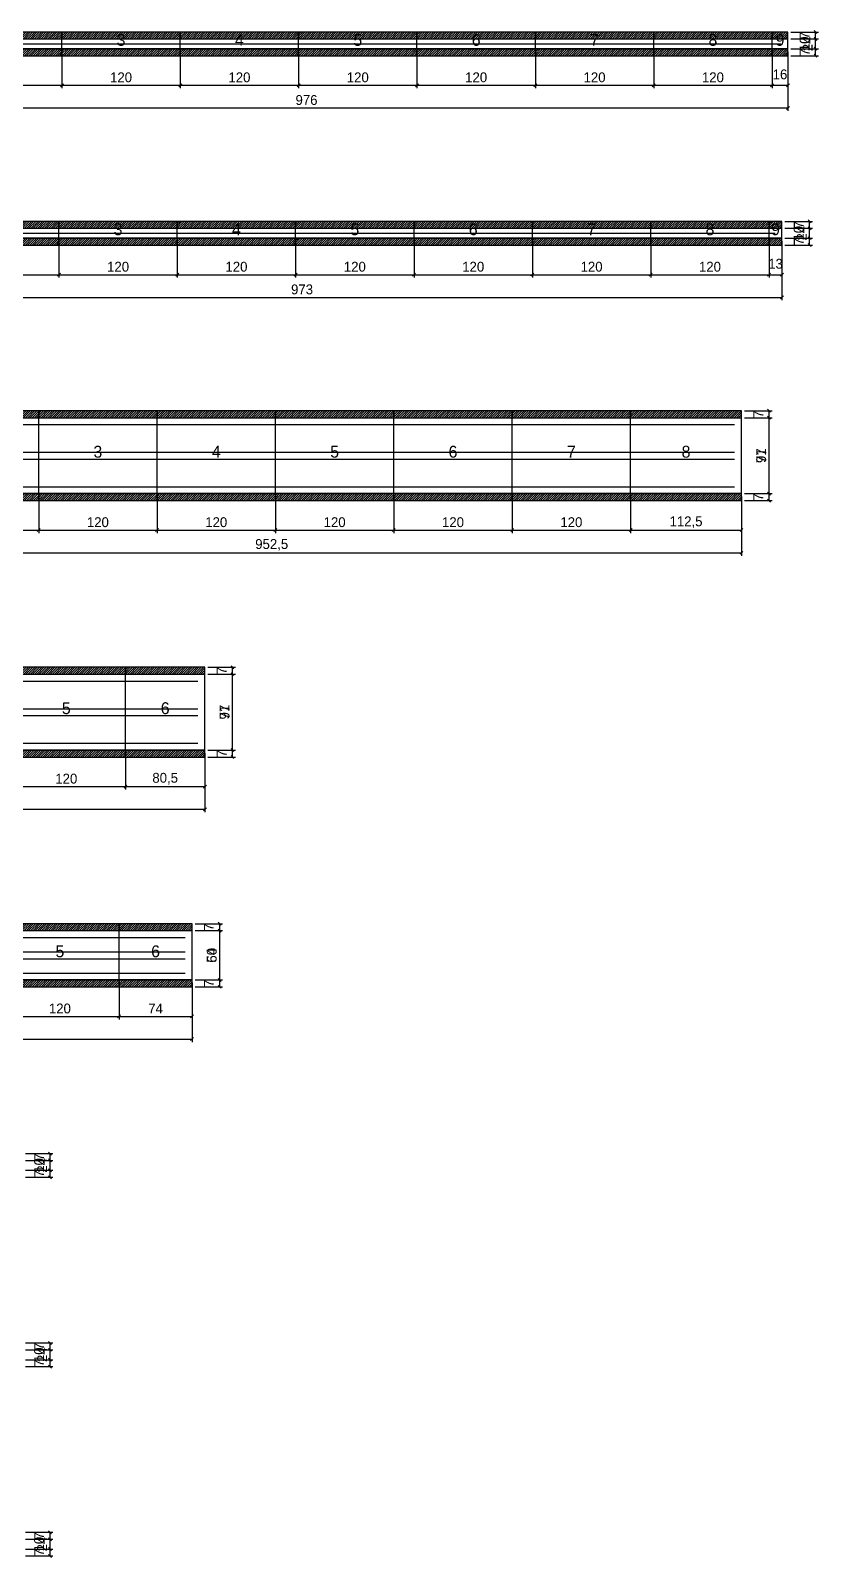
# Model space of a CAD drawing. Extents: x -9000 to 3070, y -6529 to 1250.
# Drawn here: x 1467 to 2266, y -2232 to -684 of the extents above; entities that cross this region are included whole.
import ezdxf
from ezdxf.enums import TextEntityAlignment as Align

# ---------------------------------------------------------------- set-up
doc = ezdxf.new("R2010")
doc.units = 0
for name, color, linetype in [('5', 5, 'Continuous'), ('COTA', 241, 'Continuous'), ('Painéis', 200, 'Continuous'), ('SARR_2.2x5', 40, 'Continuous'), ('SARR_2.2x7', 40, 'Continuous'), ('SCO-___-LAJ', 224, 'Continuous')]:
    doc.layers.add(name, color=color, linetype=linetype)
doc.dimstyles.new('PAINEL', dxfattribs={"dimtxt": 10, "dimasz": 3, "dimexe": 3, "dimexo": 3, "dimgap": 3, "dimtad": 1, "dimblk": 'OBLIQUE', "dimblk1": 'OBLIQUE', "dimcen": 2.5, "dimclrd": 4, "dimclre": 4, "dimclrt": 240, "dimazin": 3, "dimtfac": 1, "dimtmove": 0, "dimatfit": 3})

# ---------------------------------------------------------------- blocks, each defined once
blk = doc.blocks.new('_OBLIQUE')
at = {"color": 0, "linetype": 'BYBLOCK'}
blk.add_line((-0.5, -0.5), (0.5, 0.5), dxfattribs=at)

msp = doc.modelspace()

# ---------------------------------------------------------------- hatches: boundary and pattern name
at = {"layer": 'COTA'}
h = msp.add_hatch(dxfattribs=at)
h.set_pattern_fill('ANSI31', scale=0.5)
h.paths.add_polyline_path([(1379, -693), (1499, -693), (1499, -686), (1379, -686)])
h = msp.add_hatch(dxfattribs=at)
h.set_pattern_fill('ANSI31', scale=0.5)
h.paths.add_polyline_path([(1499, -693), (1619, -693), (1619, -686), (1499, -686)])
h = msp.add_hatch(dxfattribs=at)
h.set_pattern_fill('ANSI31', scale=0.5)
h.paths.add_polyline_path([(1619, -693), (1739, -693), (1739, -686), (1619, -686)])
h = msp.add_hatch(dxfattribs=at)
h.set_pattern_fill('ANSI31', scale=0.5)
h.paths.add_polyline_path([(1739, -693), (1859, -693), (1859, -686), (1739, -686)])
h = msp.add_hatch(dxfattribs=at)
h.set_pattern_fill('ANSI31', scale=0.5)
h.paths.add_polyline_path([(1859, -693), (1979, -693), (1979, -686), (1859, -686)])
h = msp.add_hatch(dxfattribs=at)
h.set_pattern_fill('ANSI31', scale=0.5)
h.paths.add_polyline_path([(1979, -693), (2099, -693), (2099, -686), (1979, -686)])
h = msp.add_hatch(dxfattribs=at)
h.set_pattern_fill('ANSI31', scale=0.5)
h.paths.add_polyline_path([(2099, -693), (2219, -693), (2219, -686), (2099, -686)])
h = msp.add_hatch(dxfattribs=at)
h.set_pattern_fill('ANSI31', scale=0.5)
h.paths.add_polyline_path([(2219, -693), (2235, -693), (2235, -686), (2219, -686)])
h = msp.add_hatch(dxfattribs=at)
h.set_pattern_fill('ANSI31', scale=0.5)
h.paths.add_polyline_path([(1379, -710), (1499, -710), (1499, -703), (1379, -703)])
h = msp.add_hatch(dxfattribs=at)
h.set_pattern_fill('ANSI31', scale=0.5)
h.paths.add_polyline_path([(1499, -710), (1619, -710), (1619, -703), (1499, -703)])
h = msp.add_hatch(dxfattribs=at)
h.set_pattern_fill('ANSI31', scale=0.5)
h.paths.add_polyline_path([(1619, -710), (1739, -710), (1739, -703), (1619, -703)])
h = msp.add_hatch(dxfattribs=at)
h.set_pattern_fill('ANSI31', scale=0.5)
h.paths.add_polyline_path([(1739, -710), (1859, -710), (1859, -703), (1739, -703)])
h = msp.add_hatch(dxfattribs=at)
h.set_pattern_fill('ANSI31', scale=0.5)
h.paths.add_polyline_path([(1859, -710), (1979, -710), (1979, -703), (1859, -703)])
h = msp.add_hatch(dxfattribs=at)
h.set_pattern_fill('ANSI31', scale=0.5)
h.paths.add_polyline_path([(1979, -710), (2099, -710), (2099, -703), (1979, -703)])
h = msp.add_hatch(dxfattribs=at)
h.set_pattern_fill('ANSI31', scale=0.5)
h.paths.add_polyline_path([(2099, -710), (2219, -710), (2219, -703), (2099, -703)])
h = msp.add_hatch(dxfattribs=at)
h.set_pattern_fill('ANSI31', scale=0.5)
h.paths.add_polyline_path([(2219, -710), (2235, -710), (2235, -703), (2219, -703)])
h = msp.add_hatch(dxfattribs=at)
h.set_pattern_fill('ANSI31', scale=0.5)
h.paths.add_polyline_path([(1376, -885), (1496, -885), (1496, -878), (1376, -878)])
h = msp.add_hatch(dxfattribs=at)
h.set_pattern_fill('ANSI31', scale=0.5)
h.paths.add_polyline_path([(1496, -885), (1616, -885), (1616, -878), (1496, -878)])
h = msp.add_hatch(dxfattribs=at)
h.set_pattern_fill('ANSI31', scale=0.5)
h.paths.add_polyline_path([(1616, -885), (1736, -885), (1736, -878), (1616, -878)])
h = msp.add_hatch(dxfattribs=at)
h.set_pattern_fill('ANSI31', scale=0.5)
h.paths.add_polyline_path([(1736, -885), (1856, -885), (1856, -878), (1736, -878)])
h = msp.add_hatch(dxfattribs=at)
h.set_pattern_fill('ANSI31', scale=0.5)
h.paths.add_polyline_path([(1856, -885), (1976, -885), (1976, -878), (1856, -878)])
h = msp.add_hatch(dxfattribs=at)
h.set_pattern_fill('ANSI31', scale=0.5)
h.paths.add_polyline_path([(1976, -885), (2096, -885), (2096, -878), (1976, -878)])
h = msp.add_hatch(dxfattribs=at)
h.set_pattern_fill('ANSI31', scale=0.5)
h.paths.add_polyline_path([(2096, -885), (2216, -885), (2216, -878), (2096, -878)])
h = msp.add_hatch(dxfattribs=at)
h.set_pattern_fill('ANSI31', scale=0.5)
h.paths.add_polyline_path([(2216, -885), (2229, -885), (2229, -878), (2216, -878)])
h = msp.add_hatch(dxfattribs=at)
h.set_pattern_fill('ANSI31', scale=0.5)
h.paths.add_polyline_path([(1376, -902), (1496, -902), (1496, -895), (1376, -895)])
h = msp.add_hatch(dxfattribs=at)
h.set_pattern_fill('ANSI31', scale=0.5)
h.paths.add_polyline_path([(1496, -902), (1616, -902), (1616, -895), (1496, -895)])
h = msp.add_hatch(dxfattribs=at)
h.set_pattern_fill('ANSI31', scale=0.5)
h.paths.add_polyline_path([(1616, -902), (1736, -902), (1736, -895), (1616, -895)])
h = msp.add_hatch(dxfattribs=at)
h.set_pattern_fill('ANSI31', scale=0.5)
h.paths.add_polyline_path([(1736, -902), (1856, -902), (1856, -895), (1736, -895)])
h = msp.add_hatch(dxfattribs=at)
h.set_pattern_fill('ANSI31', scale=0.5)
h.paths.add_polyline_path([(1856, -902), (1976, -902), (1976, -895), (1856, -895)])
h = msp.add_hatch(dxfattribs=at)
h.set_pattern_fill('ANSI31', scale=0.5)
h.paths.add_polyline_path([(1976, -902), (2096, -902), (2096, -895), (1976, -895)])
h = msp.add_hatch(dxfattribs=at)
h.set_pattern_fill('ANSI31', scale=0.5)
h.paths.add_polyline_path([(2096, -902), (2216, -902), (2216, -895), (2096, -895)])
h = msp.add_hatch(dxfattribs=at)
h.set_pattern_fill('ANSI31', scale=0.5)
h.paths.add_polyline_path([(2216, -902), (2229, -902), (2229, -895), (2216, -895)])
h = msp.add_hatch(dxfattribs=at)
h.set_pattern_fill('ANSI31', scale=0.5)
h.paths.add_polyline_path([(1355.5, -1077), (1475.5, -1077), (1475.5, -1070), (1355.5, -1070)])
h = msp.add_hatch(dxfattribs=at)
h.set_pattern_fill('ANSI31', scale=0.5)
h.paths.add_polyline_path([(1475.5, -1077), (1595.5, -1077), (1595.5, -1070), (1475.5, -1070)])
h = msp.add_hatch(dxfattribs=at)
h.set_pattern_fill('ANSI31', scale=0.5)
h.paths.add_polyline_path([(1595.5, -1077), (1715.5, -1077), (1715.5, -1070), (1595.5, -1070)])
h = msp.add_hatch(dxfattribs=at)
h.set_pattern_fill('ANSI31', scale=0.5)
h.paths.add_polyline_path([(1715.5, -1077), (1835.5, -1077), (1835.5, -1070), (1715.5, -1070)])
h = msp.add_hatch(dxfattribs=at)
h.set_pattern_fill('ANSI31', scale=0.5)
h.paths.add_polyline_path([(1835.5, -1077), (1955.5, -1077), (1955.5, -1070), (1835.5, -1070)])
h = msp.add_hatch(dxfattribs=at)
h.set_pattern_fill('ANSI31', scale=0.5)
h.paths.add_polyline_path([(1955.5, -1077), (2075.5, -1077), (2075.5, -1070), (1955.5, -1070)])
h = msp.add_hatch(dxfattribs=at)
h.set_pattern_fill('ANSI31', scale=0.5)
h.paths.add_polyline_path([(2075.5, -1077), (2188, -1077), (2188, -1070), (2075.5, -1070)])
h = msp.add_hatch(dxfattribs=at)
h.set_pattern_fill('ANSI31', scale=0.5)
h.paths.add_polyline_path([(1355.5, -1161), (1475.5, -1161), (1475.5, -1154), (1355.5, -1154)])
h = msp.add_hatch(dxfattribs=at)
h.set_pattern_fill('ANSI31', scale=0.5)
h.paths.add_polyline_path([(1475.5, -1161), (1595.5, -1161), (1595.5, -1154), (1475.5, -1154)])
h = msp.add_hatch(dxfattribs=at)
h.set_pattern_fill('ANSI31', scale=0.5)
h.paths.add_polyline_path([(1595.5, -1161), (1715.5, -1161), (1715.5, -1154), (1595.5, -1154)])
h = msp.add_hatch(dxfattribs=at)
h.set_pattern_fill('ANSI31', scale=0.5)
h.paths.add_polyline_path([(1715.5, -1161), (1835.5, -1161), (1835.5, -1154), (1715.5, -1154)])
h = msp.add_hatch(dxfattribs=at)
h.set_pattern_fill('ANSI31', scale=0.5)
h.paths.add_polyline_path([(1835.5, -1161), (1955.5, -1161), (1955.5, -1154), (1835.5, -1154)])
h = msp.add_hatch(dxfattribs=at)
h.set_pattern_fill('ANSI31', scale=0.5)
h.paths.add_polyline_path([(1955.5, -1161), (2075.5, -1161), (2075.5, -1154), (1955.5, -1154)])
h = msp.add_hatch(dxfattribs=at)
h.set_pattern_fill('ANSI31', scale=0.5)
h.paths.add_polyline_path([(2075.5, -1161), (2188, -1161), (2188, -1154), (2075.5, -1154)])
h = msp.add_hatch(dxfattribs=at)
h.set_pattern_fill('ANSI31', scale=0.5)
h.paths.add_polyline_path([(1443.5, -1337), (1563.5, -1337), (1563.5, -1330), (1443.5, -1330)])
h = msp.add_hatch(dxfattribs=at)
h.set_pattern_fill('ANSI31', scale=0.5)
h.paths.add_polyline_path([(1563.5, -1337), (1644, -1337), (1644, -1330), (1563.5, -1330)])
h = msp.add_hatch(dxfattribs=at)
h.set_pattern_fill('ANSI31', scale=0.5)
h.paths.add_polyline_path([(1443.5, -1421), (1563.5, -1421), (1563.5, -1414), (1443.5, -1414)])
h = msp.add_hatch(dxfattribs=at)
h.set_pattern_fill('ANSI31', scale=0.5)
h.paths.add_polyline_path([(1563.5, -1421), (1644, -1421), (1644, -1414), (1563.5, -1414)])
h = msp.add_hatch(dxfattribs=at)
h.set_pattern_fill('ANSI31', scale=0.5)
h.paths.add_polyline_path([(1437, -1597), (1557, -1597), (1557, -1590), (1437, -1590)])
h = msp.add_hatch(dxfattribs=at)
h.set_pattern_fill('ANSI31', scale=0.5)
h.paths.add_polyline_path([(1557, -1597), (1631, -1597), (1631, -1590), (1557, -1590)])
h = msp.add_hatch(dxfattribs=at)
h.set_pattern_fill('ANSI31', scale=0.5)
h.paths.add_polyline_path([(1437, -1654), (1557, -1654), (1557, -1647), (1437, -1647)])
h = msp.add_hatch(dxfattribs=at)
h.set_pattern_fill('ANSI31', scale=0.5)
h.paths.add_polyline_path([(1557, -1654), (1631, -1654), (1631, -1647), (1557, -1647)])

# ---------------------------------------------------------------- linework, layer by layer
at = {"layer": 'Painéis'}
for p, q in [((1379, -693), (1499, -693)), ((1499, -703), (1499, -693)), ((1499, -703), (1499, -693)), ((1499, -693), (1619, -693)), ((1499, -703), (1499, -693)), ((1619, -703), (1619, -693)), ((1619, -703), (1619, -693)), ((1619, -693), (1739, -693)), ((1619, -703), (1619, -693)), ((1739, -703), (1739, -693)), ((1739, -703), (1739, -693)), ((1739, -693), (1859, -693)), ((1739, -703), (1739, -693)), ((1859, -703), (1859, -693)), ((1859, -703), (1859, -693)), ((1859, -693), (1979, -693)), ((1859, -703), (1859, -693)), ((1979, -703), (1979, -693)), ((1979, -703), (1979, -693)), ((1979, -693), (2099, -693)), ((1979, -703), (1979, -693)), ((2099, -703), (2099, -693)), ((2099, -703), (2099, -693)), ((2099, -693), (2219, -693)), ((2099, -703), (2099, -693)), ((2219, -703), (2219, -693)), ((2219, -703), (2219, -693)), ((2219, -693), (2235, -693)), ((2219, -703), (2219, -693)), ((2235, -703), (2235, -693)), ((1379, -703), (1499, -703)), ((1499, -703), (1619, -703)), ((1619, -703), (1739, -703)), ((1739, -703), (1859, -703)), ((1859, -703), (1979, -703)), ((1979, -703), (2099, -703)), ((2099, -703), (2219, -703)), ((2219, -703), (2235, -703)), ((1376, -885), (1496, -885)), ((1376, -895), (1496, -895)), ((1496, -895), (1496, -885)), ((1496, -895), (1496, -885)), ((1496, -885), (1616, -885)), ((1496, -895), (1496, -885)), ((1496, -895), (1616, -895)), ((1616, -895), (1616, -885)), ((1616, -895), (1616, -885)), ((1616, -885), (1736, -885)), ((1616, -895), (1616, -885)), ((1616, -895), (1736, -895)), ((1736, -895), (1736, -885)), ((1736, -895), (1736, -885)), ((1736, -885), (1856, -885)), ((1736, -895), (1736, -885)), ((1736, -895), (1856, -895)), ((1856, -895), (1856, -885)), ((1856, -895), (1856, -885)), ((1856, -885), (1976, -885)), ((1856, -895), (1856, -885)), ((1856, -895), (1976, -895)), ((1976, -895), (1976, -885)), ((1976, -895), (1976, -885)), ((1976, -885), (2096, -885)), ((1976, -895), (1976, -885)), ((1976, -895), (2096, -895)), ((2096, -895), (2096, -885)), ((2096, -895), (2096, -885)), ((2096, -885), (2216, -885)), ((2096, -895), (2096, -885)), ((2096, -895), (2216, -895)), ((2216, -895), (2216, -885)), ((2216, -895), (2216, -885)), ((2216, -885), (2229, -885)), ((2216, -895), (2216, -885)), ((2216, -895), (2229, -895)), ((2229, -895), (2229, -885)), ((1355.5, -1077), (1475.5, -1077)), ((1475.5, -1154), (1475.5, -1077)), ((1475.5, -1154), (1475.5, -1077)), ((1475.5, -1077), (1595.5, -1077)), ((1475.5, -1154), (1475.5, -1077)), ((1595.5, -1154), (1595.5, -1077)), ((1595.5, -1154), (1595.5, -1077)), ((1595.5, -1077), (1715.5, -1077)), ((1595.5, -1154), (1595.5, -1077)), ((1715.5, -1154), (1715.5, -1077)), ((1715.5, -1154), (1715.5, -1077)), ((1715.5, -1077), (1835.5, -1077)), ((1715.5, -1154), (1715.5, -1077)), ((1835.5, -1154), (1835.5, -1077)), ((1835.5, -1154), (1835.5, -1077)), ((1835.5, -1077), (1955.5, -1077)), ((1835.5, -1154), (1835.5, -1077)), ((1955.5, -1154), (1955.5, -1077)), ((1955.5, -1154), (1955.5, -1077)), ((1955.5, -1077), (2075.5, -1077)), ((1955.5, -1154), (1955.5, -1077)), ((2075.5, -1154), (2075.5, -1077)), ((2075.5, -1154), (2075.5, -1077)), ((2075.5, -1077), (2188, -1077)), ((2075.5, -1154), (2075.5, -1077)), ((2188, -1154), (2188, -1077)), ((1355.5, -1154), (1475.5, -1154)), ((1475.5, -1154), (1595.5, -1154)), ((1595.5, -1154), (1715.5, -1154)), ((1715.5, -1154), (1835.5, -1154)), ((1835.5, -1154), (1955.5, -1154)), ((1955.5, -1154), (2075.5, -1154)), ((2075.5, -1154), (2188, -1154)), ((1443.5, -1337), (1563.5, -1337)), ((1563.5, -1414), (1563.5, -1337)), ((1563.5, -1414), (1563.5, -1337)), ((1563.5, -1337), (1644, -1337)), ((1563.5, -1414), (1563.5, -1337)), ((1644, -1414), (1644, -1337)), ((1443.5, -1414), (1563.5, -1414)), ((1563.5, -1414), (1644, -1414)), ((1437, -1597), (1557, -1597)), ((1557, -1647), (1557, -1597)), ((1557, -1647), (1557, -1597)), ((1557, -1597), (1631, -1597)), ((1557, -1647), (1557, -1597)), ((1631, -1647), (1631, -1597)), ((1437, -1647), (1557, -1647)), ((1557, -1647), (1631, -1647))]:
    msp.add_line(p, q, dxfattribs=at)
at = {"layer": 'SARR_2.2x5'}
for points in [[(1379, -698), (1499, -698)], [(1379, -698), (1499, -698)], [(1499, -698), (1619, -698)], [(1499, -698), (1619, -698)], [(1619, -698), (1739, -698)], [(1619, -698), (1739, -698)], [(1739, -698), (1859, -698)], [(1739, -698), (1859, -698)], [(1859, -698), (1979, -698)], [(1859, -698), (1979, -698)], [(1979, -698), (2099, -698)], [(1979, -698), (2099, -698)], [(2099, -698), (2219, -698)], [(2099, -698), (2219, -698)], [(2219, -698), (2228, -698)], [(2219, -698), (2228, -698)], [(1376, -890), (1496, -890)], [(1376, -890), (1496, -890)], [(1496, -890), (1616, -890)], [(1496, -890), (1616, -890)], [(1616, -890), (1736, -890)], [(1616, -890), (1736, -890)], [(1736, -890), (1856, -890)], [(1736, -890), (1856, -890)], [(1856, -890), (1976, -890)], [(1856, -890), (1976, -890)], [(1976, -890), (2096, -890)], [(1976, -890), (2096, -890)], [(2096, -890), (2216, -890)], [(2096, -890), (2216, -890)], [(2216, -890), (2222, -890)], [(2216, -890), (2222, -890)]]:
    msp.add_lwpolyline(points, dxfattribs=at)
at = {"layer": 'SARR_2.2x7'}
for points in [[(1355.5, -1084), (1475.5, -1084)], [(1355.5, -1084), (1475.5, -1084)], [(1475.5, -1084), (1595.5, -1084)], [(1475.5, -1084), (1595.5, -1084)], [(1595.5, -1084), (1715.5, -1084)], [(1595.5, -1084), (1715.5, -1084)], [(1715.5, -1084), (1835.5, -1084)], [(1715.5, -1084), (1835.5, -1084)], [(1835.5, -1084), (1955.5, -1084)], [(1835.5, -1084), (1955.5, -1084)], [(1955.5, -1084), (2075.5, -1084)], [(1955.5, -1084), (2075.5, -1084)], [(2075.5, -1084), (2181, -1084)], [(2075.5, -1084), (2181, -1084)], [(1355.5, -1112), (1475.5, -1112)], [(1355.5, -1112), (1475.5, -1112)], [(1475.5, -1112), (1595.5, -1112)], [(1475.5, -1112), (1595.5, -1112)], [(1595.5, -1112), (1715.5, -1112)], [(1595.5, -1112), (1715.5, -1112)], [(1715.5, -1112), (1835.5, -1112)], [(1715.5, -1112), (1835.5, -1112)], [(1835.5, -1112), (1955.5, -1112)], [(1835.5, -1112), (1955.5, -1112)], [(1955.5, -1112), (2075.5, -1112)], [(1955.5, -1112), (2075.5, -1112)], [(2075.5, -1112), (2181, -1112)], [(2075.5, -1112), (2181, -1112)], [(1355.5, -1119), (1475.5, -1119)], [(1355.5, -1119), (1475.5, -1119)], [(1475.5, -1119), (1595.5, -1119)], [(1475.5, -1119), (1595.5, -1119)], [(1595.5, -1119), (1715.5, -1119)], [(1595.5, -1119), (1715.5, -1119)], [(1715.5, -1119), (1835.5, -1119)], [(1715.5, -1119), (1835.5, -1119)], [(1835.5, -1119), (1955.5, -1119)], [(1835.5, -1119), (1955.5, -1119)], [(1955.5, -1119), (2075.5, -1119)], [(1955.5, -1119), (2075.5, -1119)], [(2075.5, -1119), (2181, -1119)], [(2075.5, -1119), (2181, -1119)], [(1355.5, -1147), (1475.5, -1147)], [(1355.5, -1147), (1475.5, -1147)], [(1475.5, -1147), (1595.5, -1147)], [(1475.5, -1147), (1595.5, -1147)], [(1595.5, -1147), (1715.5, -1147)], [(1595.5, -1147), (1715.5, -1147)], [(1715.5, -1147), (1835.5, -1147)], [(1715.5, -1147), (1835.5, -1147)], [(1835.5, -1147), (1955.5, -1147)], [(1835.5, -1147), (1955.5, -1147)], [(1955.5, -1147), (2075.5, -1147)], [(1955.5, -1147), (2075.5, -1147)], [(2075.5, -1147), (2181, -1147)], [(2075.5, -1147), (2181, -1147)], [(1443.5, -1344), (1563.5, -1344)], [(1443.5, -1344), (1563.5, -1344)], [(1563.5, -1344), (1637, -1344)], [(1563.5, -1344), (1637, -1344)], [(1443.5, -1372), (1563.5, -1372)], [(1443.5, -1372), (1563.5, -1372)], [(1563.5, -1372), (1637, -1372)], [(1563.5, -1372), (1637, -1372)], [(1443.5, -1379), (1563.5, -1379)], [(1443.5, -1379), (1563.5, -1379)], [(1563.5, -1379), (1637, -1379)], [(1563.5, -1379), (1637, -1379)], [(1443.5, -1407), (1563.5, -1407)], [(1443.5, -1407), (1563.5, -1407)], [(1563.5, -1407), (1637, -1407)], [(1563.5, -1407), (1637, -1407)], [(1437, -1604), (1557, -1604)], [(1437, -1604), (1557, -1604)], [(1557, -1604), (1624, -1604)], [(1557, -1604), (1624, -1604)], [(1437, -1618.5), (1557, -1618.5)], [(1437, -1618.5), (1557, -1618.5)], [(1557, -1618.5), (1624, -1618.5)], [(1557, -1618.5), (1624, -1618.5)], [(1437, -1625.5), (1557, -1625.5)], [(1437, -1625.5), (1557, -1625.5)], [(1437, -1640), (1557, -1640)], [(1437, -1640), (1557, -1640)], [(1557, -1625.5), (1624, -1625.5)], [(1557, -1625.5), (1624, -1625.5)], [(1557, -1640), (1624, -1640)], [(1557, -1640), (1624, -1640)]]:
    msp.add_lwpolyline(points, dxfattribs=at)
at = {"layer": 'SCO-___-LAJ'}
for points in [[(1379, -693), (1499, -693), (1499, -686), (1379, -686)], [(1499, -693), (1619, -693), (1619, -686), (1499, -686)], [(1619, -693), (1739, -693), (1739, -686), (1619, -686)], [(1739, -693), (1859, -693), (1859, -686), (1739, -686)], [(1859, -693), (1979, -693), (1979, -686), (1859, -686)], [(1979, -693), (2099, -693), (2099, -686), (1979, -686)], [(2099, -693), (2219, -693), (2219, -686), (2099, -686)], [(2219, -693), (2235, -693), (2235, -686), (2219, -686)], [(1379, -710), (1499, -710), (1499, -703), (1379, -703)], [(1499, -710), (1619, -710), (1619, -703), (1499, -703)], [(1619, -710), (1739, -710), (1739, -703), (1619, -703)], [(1739, -710), (1859, -710), (1859, -703), (1739, -703)], [(1859, -710), (1979, -710), (1979, -703), (1859, -703)], [(1979, -710), (2099, -710), (2099, -703), (1979, -703)], [(2099, -710), (2219, -710), (2219, -703), (2099, -703)], [(2219, -710), (2235, -710), (2235, -703), (2219, -703)], [(1376, -885), (1496, -885), (1496, -878), (1376, -878)], [(1496, -885), (1616, -885), (1616, -878), (1496, -878)], [(1616, -885), (1736, -885), (1736, -878), (1616, -878)], [(1736, -885), (1856, -885), (1856, -878), (1736, -878)], [(1856, -885), (1976, -885), (1976, -878), (1856, -878)], [(1976, -885), (2096, -885), (2096, -878), (1976, -878)], [(2096, -885), (2216, -885), (2216, -878), (2096, -878)], [(2216, -885), (2229, -885), (2229, -878), (2216, -878)], [(1376, -902), (1496, -902), (1496, -895), (1376, -895)], [(1496, -902), (1616, -902), (1616, -895), (1496, -895)], [(1616, -902), (1736, -902), (1736, -895), (1616, -895)], [(1736, -902), (1856, -902), (1856, -895), (1736, -895)], [(1856, -902), (1976, -902), (1976, -895), (1856, -895)], [(1976, -902), (2096, -902), (2096, -895), (1976, -895)], [(2096, -902), (2216, -902), (2216, -895), (2096, -895)], [(2216, -902), (2229, -902), (2229, -895), (2216, -895)], [(1355.5, -1077), (1475.5, -1077), (1475.5, -1070), (1355.5, -1070)], [(1475.5, -1077), (1595.5, -1077), (1595.5, -1070), (1475.5, -1070)], [(1595.5, -1077), (1715.5, -1077), (1715.5, -1070), (1595.5, -1070)], [(1715.5, -1077), (1835.5, -1077), (1835.5, -1070), (1715.5, -1070)], [(1835.5, -1077), (1955.5, -1077), (1955.5, -1070), (1835.5, -1070)], [(1955.5, -1077), (2075.5, -1077), (2075.5, -1070), (1955.5, -1070)], [(2075.5, -1077), (2188, -1077), (2188, -1070), (2075.5, -1070)], [(1355.5, -1161), (1475.5, -1161), (1475.5, -1154), (1355.5, -1154)], [(1475.5, -1161), (1595.5, -1161), (1595.5, -1154), (1475.5, -1154)], [(1595.5, -1161), (1715.5, -1161), (1715.5, -1154), (1595.5, -1154)], [(1715.5, -1161), (1835.5, -1161), (1835.5, -1154), (1715.5, -1154)], [(1835.5, -1161), (1955.5, -1161), (1955.5, -1154), (1835.5, -1154)], [(1955.5, -1161), (2075.5, -1161), (2075.5, -1154), (1955.5, -1154)], [(2075.5, -1161), (2188, -1161), (2188, -1154), (2075.5, -1154)], [(1443.5, -1337), (1563.5, -1337), (1563.5, -1330), (1443.5, -1330)], [(1563.5, -1337), (1644, -1337), (1644, -1330), (1563.5, -1330)], [(1443.5, -1421), (1563.5, -1421), (1563.5, -1414), (1443.5, -1414)], [(1563.5, -1421), (1644, -1421), (1644, -1414), (1563.5, -1414)], [(1437, -1597), (1557, -1597), (1557, -1590), (1437, -1590)], [(1557, -1597), (1631, -1597), (1631, -1590), (1557, -1590)], [(1437, -1654), (1557, -1654), (1557, -1647), (1437, -1647)], [(1557, -1654), (1631, -1654), (1631, -1647), (1557, -1647)]]:
    msp.add_lwpolyline(points, close=True, dxfattribs=at)

# ---------------------------------------------------------------- texts
at = {"layer": '5'}
for s, p in [('3', (1559, -694)), ('4', (1679, -694)), ('5', (1799, -694)), ('6', (1919, -694)), ('7', (2039, -694)), ('8', (2159, -694)), ('9', (2227, -694)), ('3', (1556, -886)), ('4', (1676, -886)), ('5', (1796, -886)), ('6', (1916, -886)), ('7', (2036, -886)), ('8', (2156, -886)), ('9', (2222.5, -886)), ('3', (1535.5, -1111.5)), ('4', (1655.5, -1111.5)), ('5', (1775.5, -1111.5)), ('6', (1895.5, -1111.5)), ('7', (2015.5, -1111.5)), ('8', (2131.75, -1111.5)), ('5', (1503.5, -1371.5)), ('6', (1603.75, -1371.5)), ('5', (1497, -1618)), ('6', (1594, -1618))]:
    msp.add_text(s, height=12, dxfattribs=at).set_placement(p, align=Align.MIDDLE_CENTER)

# ---------------------------------------------------------------- dimensions: what is measured, and where the dimension line sits
at = {"layer": 'COTA'}
for base, p1, p2 in [((2263, -710), (2235, -710), (2235, -686)), ((2263, -693), (2235, -693), (2235, -686)), ((2263, -703), (2235, -703), (2235, -693)), ((2263, -710), (2235, -710), (2235, -703)), ((2257, -902), (2229, -902), (2229, -878)), ((2257, -885), (2229, -885), (2229, -878)), ((2257, -895), (2229, -895), (2229, -885)), ((2257, -902), (2229, -902), (2229, -895)), ((2216, -1161), (2188, -1161), (2188, -1070)), ((2216, -1077), (2188, -1077), (2188, -1070)), ((2216, -1154), (2188, -1154), (2188, -1077)), ((2216, -1161), (2188, -1161), (2188, -1154)), ((1672, -1421), (1644, -1421), (1644, -1330)), ((1672, -1337), (1644, -1337), (1644, -1330)), ((1672, -1414), (1644, -1414), (1644, -1337)), ((1672, -1421), (1644, -1421), (1644, -1414)), ((1659, -1654), (1631, -1654), (1631, -1590)), ((1659, -1597), (1631, -1597), (1631, -1590)), ((1659, -1647), (1631, -1647), (1631, -1597)), ((1659, -1654), (1631, -1654), (1631, -1647)), ((1487, -1847), (1459, -1847), (1459, -1823)), ((1487, -1830), (1459, -1830), (1459, -1823)), ((1487, -1840), (1459, -1840), (1459, -1830)), ((1487, -1847), (1459, -1847), (1459, -1840)), ((1487, -2039), (1459, -2039), (1459, -2015)), ((1487, -2022), (1459, -2022), (1459, -2015)), ((1487, -2032), (1459, -2032), (1459, -2022)), ((1487, -2039), (1459, -2039), (1459, -2032)), ((1487, -2231), (1459, -2231), (1459, -2207)), ((1487, -2214), (1459, -2214), (1459, -2207)), ((1487, -2224), (1459, -2224), (1459, -2214)), ((1487, -2231), (1459, -2231), (1459, -2224))]:
    msp.add_linear_dim(base=base, p1=p1, p2=p2, angle=90, dimstyle='PAINEL', dxfattribs=at).render()
for base, p1, p2 in [((1259, -763), (1259, -703), (2235, -703)), ((1379, -740), (1379, -703), (1499, -703)), ((1499, -740), (1499, -703), (1619, -703)), ((1619, -740), (1619, -703), (1739, -703)), ((1739, -740), (1739, -703), (1859, -703)), ((1859, -740), (1859, -703), (1979, -703)), ((1979, -740), (1979, -703), (2099, -703)), ((2099, -740), (2099, -703), (2219, -703)), ((2219, -740), (2219, -703), (2235, -703)), ((1256, -955), (1256, -895), (2229, -895)), ((1376, -932), (1376, -895), (1496, -895)), ((1496, -932), (1496, -895), (1616, -895)), ((1616, -932), (1616, -895), (1736, -895)), ((1736, -932), (1736, -895), (1856, -895)), ((1856, -932), (1856, -895), (1976, -895)), ((1976, -932), (1976, -895), (2096, -895)), ((2096, -932), (2096, -895), (2216, -895)), ((2216, -932), (2216, -895), (2229, -895)), ((1235.5, -1214), (1235.5, -1154), (2188, -1154)), ((1355.5, -1191), (1355.5, -1154), (1475.5, -1154)), ((1475.5, -1191), (1475.5, -1154), (1595.5, -1154)), ((1595.5, -1191), (1595.5, -1154), (1715.5, -1154)), ((1715.5, -1191), (1715.5, -1154), (1835.5, -1154)), ((1835.5, -1191), (1835.5, -1154), (1955.5, -1154)), ((1955.5, -1191), (1955.5, -1154), (2075.5, -1154)), ((2075.5, -1191), (2075.5, -1154), (2188, -1154)), ((963.5, -1474), (963.5, -1414), (1644, -1414)), ((1443.5, -1451), (1443.5, -1414), (1563.5, -1414)), ((1563.5, -1451), (1563.5, -1414), (1644, -1414)), ((957, -1707), (957, -1647), (1631, -1647)), ((1437, -1684), (1437, -1647), (1557, -1647)), ((1557, -1684), (1557, -1647), (1631, -1647))]:
    msp.add_linear_dim(base=base, p1=p1, p2=p2, dimstyle='PAINEL', dxfattribs=at).render()

doc.saveas('drawing.dxf')
